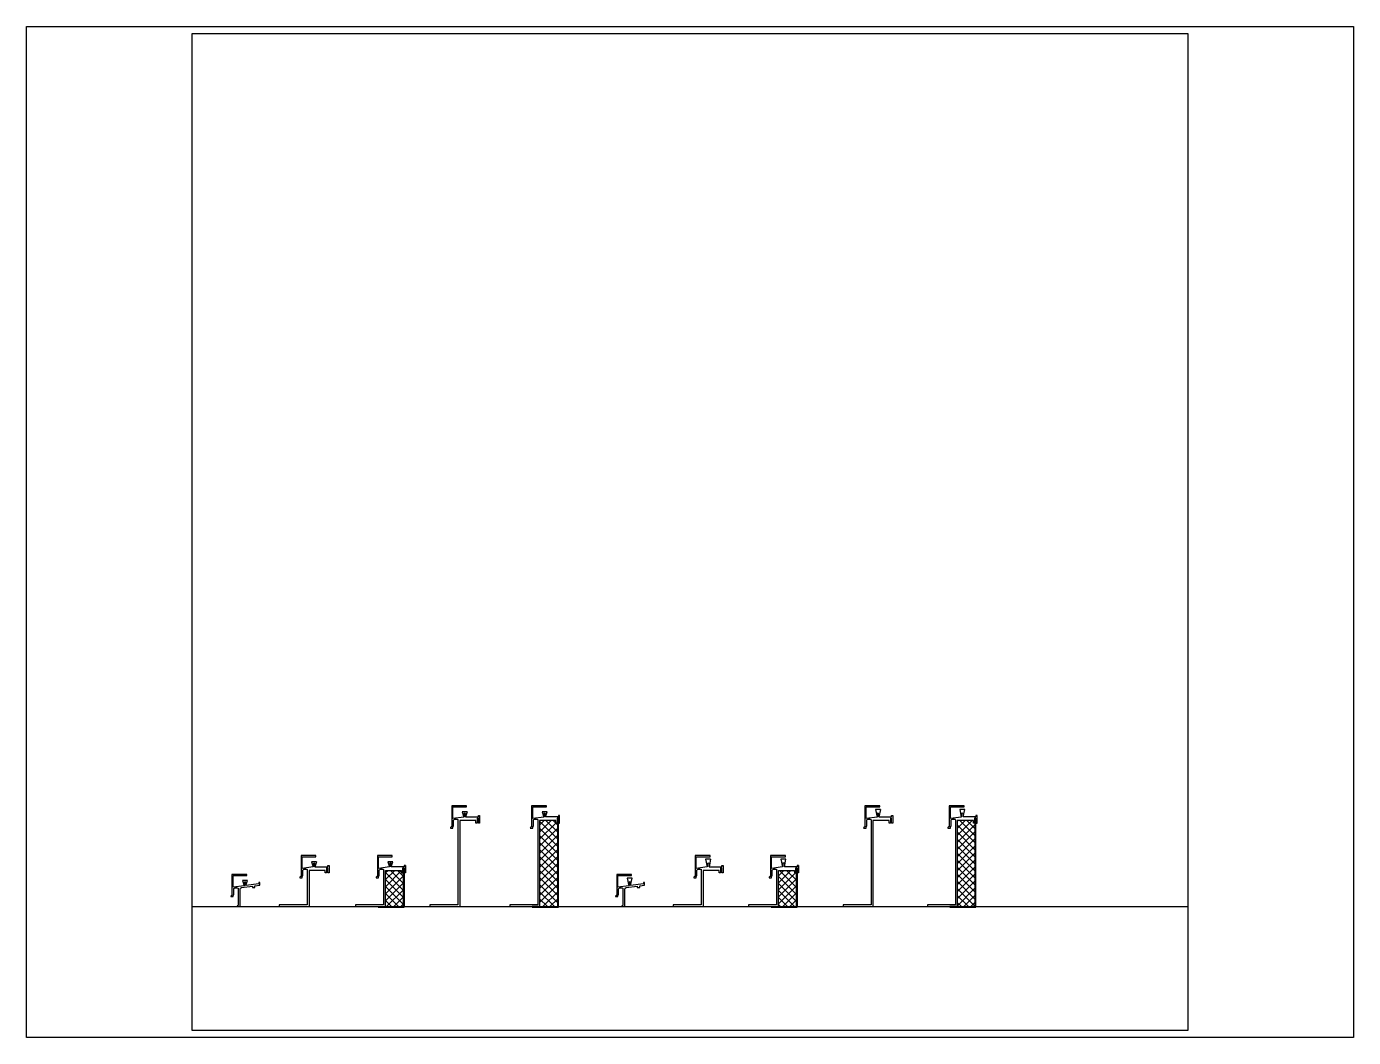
# Paper-space layout 'Layout1' of a CAD drawing. Header units: inches. Extents: x 1.05 to 9.45, y 0.8 to 7.2.
# The model-space entities are those that its viewports show. They can reach past a viewport. Long polylines and large blocks are cut down to what shows.
import ezdxf

# ---------------------------------------------------------------- set-up
doc = ezdxf.new("R2010")
doc.units = ezdxf.units.IN
doc.header["$MEASUREMENT"] = 0
for name, color, linetype in [('FINE', 70, 'Continuous'), ('HATCH', 170, 'Continuous'), ('THIN', 151, 'Continuous')]:
    doc.layers.add(name, color=color, linetype=linetype)

# ---------------------------------------------------------------- blocks, each defined once
blk = doc.blocks.new('AecDtl_skydfm1')
at = {"layer": 'FINE'}
for points in [[(0.75, 2.61), (0.25, 2.61), (0.41, 2.08), (-0.69, 1.95), (-0.69, 3.11), (0.69, 3.11)], [(-0.48, 1.85), (-0.48, 1.97)], [(-0.35, 1.86), (-0.35, 1.99)]]:
    blk.add_lwpolyline(points, dxfattribs=at)
blk.add_lwpolyline([(0.59, 2.11), (0.59, 2.39, 1), (0.41, 2.39), (0.41, 2.08)], format="xyb", dxfattribs=at)
at = {"layer": 'THIN'}
blk.add_lwpolyline([(0.69, 3.11), (0.69, 3.23), (-0.81, 3.23), (-0.81, 1.12, 0.414214), (-0.94, 1), (-0.69, 1), (-0.69, 1.19), (-0.62, 1.19), (-0.62, 1.77, -0.378242), (-0.57, 1.84), (-0.26, 1.87, -0.451123), (-0.19, 1.81), (-0.19, 0.12, 0.414214), (-0.31, 0), (0, 0), (0, 1.74, -0.378242), (0.16, 1.93), (1.25, 2.06), (1.25, 1.91), (1.5, 1.91), (1.5, 2.09), (2, 2.16), (2, 2.41), (1.87, 2.41), (1.87, 2.27), (0.59, 2.11), (0.75, 2.61)], format="xyb", dxfattribs=at)
blk = doc.blocks.new('AecDtl_skydfm2')
at = {"layer": 'FINE'}
for points in [[(0.75, 4.5), (0.25, 4.5), (0.41, 3.98), (-0.69, 3.84), (-0.69, 5), (0.69, 5)], [(-0.48, 3.74), (-0.48, 3.87)], [(-0.35, 3.76), (-0.35, 3.88)]]:
    blk.add_lwpolyline(points, dxfattribs=at)
blk.add_lwpolyline([(0.59, 4), (0.59, 4.28, 1), (0.41, 4.28), (0.41, 3.98)], format="xyb", dxfattribs=at)
at = {"layer": 'THIN'}
blk.add_lwpolyline([(0.69, 5), (0.69, 5.12), (-0.81, 5.12), (-0.81, 3.02, 0.414214), (-0.94, 2.89), (-0.69, 2.89), (-0.69, 3.08), (-0.62, 3.08), (-0.62, 3.67, -0.378242), (-0.57, 3.73), (-0.26, 3.77, -0.451123), (-0.19, 3.71), (-0.19, 0.19)], format="xyb", dxfattribs=at)
for points in [[(0.75, 4.5), (0.59, 4), (1.88, 4), (1.88, 4.14), (2, 4.14), (2, 3.39), (1.88, 3.39), (1.88, 3.88), (1.75, 3.88), (1.75, 3.39), (1.62, 3.39), (1.62, 3.64), (0, 3.64), (0, 0)], [(-0.19, 0.19), (-3, 0.19), (-3, 0), (0, 0)]]:
    blk.add_lwpolyline(points, dxfattribs=at)
blk = doc.blocks.new('AecDtl_skydfm3')
at = {"layer": 'HATCH'}
h = blk.add_hatch(dxfattribs=at)
h.set_pattern_fill('ANSI37', color=256, scale=4, style=0)
h.set_pattern_definition([(45, (-19.4529, -12.46345), (-0.353553, 0.353553), []), (135, (-19.4529, -12.46345), (-0.353553, -0.353553), [])])
h.paths.add_polyline_path([(1.81, 3.39), (1.75, 3.39), (1.62, 3.39), (1.62, 3.64), (0, 3.64), (0, 0), (1.81, 0)])
at = {"layer": 'FINE'}
for p, q in [((0.41, 4.28), (0.41, 3.98)), ((0.59, 4), (0.59, 4.28))]:
    blk.add_line(p, q, dxfattribs=at)
for points in [[(0.75, 4.5), (0.25, 4.5), (0.41, 3.98), (-0.69, 3.84), (-0.69, 5), (0.69, 5)], [(-0.74, 0), (0, 0), (0, 3.64), (1.62, 3.64), (1.62, 3.39), (1.75, 3.39), (1.75, 3.88), (1.88, 3.88), (1.88, 3.39)], [(-0.48, 3.74), (-0.48, 3.87)], [(-0.35, 3.76), (-0.35, 3.88)], [(0, 0), (1.81, 0), (1.81, 3.81)]]:
    blk.add_lwpolyline(points, dxfattribs=at)
blk.add_arc((0.5, 4.28), 0.0938, 0, 180, dxfattribs=at)
at = {"layer": 'THIN'}
for p, q in [((0.59, 4), (0.75, 4.5)), ((1.88, 4), (0.59, 4)), ((1.88, 4.14), (1.88, 4)), ((2, 4.14), (1.88, 4.14)), ((2, 4.14), (2, 3.39)), ((2, 3.39), (1.88, 3.39)), ((1.88, 3.39), (1.88, -0.06))]:
    blk.add_line(p, q, dxfattribs=at)
blk.add_lwpolyline([(0.69, 5), (0.69, 5.13), (-0.81, 5.13), (-0.81, 3.02, 0.414214), (-0.94, 2.89), (-0.69, 2.89), (-0.69, 3.08), (-0.62, 3.08), (-0.62, 3.67, -0.378242), (-0.57, 3.73), (-0.26, 3.77, -0.451123), (-0.19, 3.71), (-0.19, 0.19), (-3, 0.19), (-3, 0), (-0.74, 0), (-0.74, -0.06), (1.88, -0.06)], format="xyb", dxfattribs=at)
blk = doc.blocks.new('AecDtl_skydfm4')
at = {"layer": 'FINE'}
for points in [[(0.75, 9.5), (0.25, 9.5), (0.41, 8.98), (-0.69, 8.84), (-0.69, 10), (0.69, 10)], [(-0.48, 8.74), (-0.48, 8.87)], [(-0.35, 8.76), (-0.35, 8.88)]]:
    blk.add_lwpolyline(points, dxfattribs=at)
blk.add_lwpolyline([(0.59, 9), (0.59, 9.28, 1), (0.41, 9.28), (0.41, 8.98)], format="xyb", dxfattribs=at)
at = {"layer": 'THIN'}
blk.add_lwpolyline([(0.69, 10), (0.69, 10.12), (-0.81, 10.12), (-0.81, 8.02, 0.414214), (-0.94, 7.89), (-0.69, 7.89), (-0.69, 8.08), (-0.62, 8.08), (-0.62, 8.67, -0.378242), (-0.57, 8.73), (-0.26, 8.77, -0.451123), (-0.19, 8.71), (-0.19, 0.19), (-3, 0.19), (-3, 0), (0, 0)], format="xyb", dxfattribs=at)
blk.add_lwpolyline([(0.75, 9.5), (0.59, 9), (1.88, 9), (1.88, 9.14), (2, 9.14), (2, 8.39), (1.88, 8.39), (1.88, 8.88), (1.75, 8.88), (1.75, 8.39), (1.62, 8.39), (1.62, 8.64), (0, 8.64), (0, 0)], dxfattribs=at)
blk = doc.blocks.new('AecDtl_skydfm5')
at = {"layer": 'HATCH'}
h = blk.add_hatch(dxfattribs=at)
h.set_pattern_fill('ANSI37', color=256, scale=4, style=0)
h.set_pattern_definition([(45, (-34.89804, -12.46345), (-0.3535534, 0.3535534), []), (135, (-34.89804, -12.46345), (-0.3535534, -0.3535534), [])])
h.paths.add_polyline_path([(1.81, 8.39), (1.75, 8.39), (1.62, 8.39), (1.62, 8.64), (0, 8.64), (0, 0), (1.81, 0)])
at = {"layer": 'FINE'}
for points in [[(0.75, 9.5), (0.25, 9.5), (0.41, 8.98), (-0.69, 8.84), (-0.69, 10), (0.69, 10)], [(1.88, 8.39), (1.88, 8.87), (1.75, 8.87), (1.75, 8.39), (1.62, 8.39), (1.62, 8.64), (0, 8.64), (0, 0), (-0.74, 0)], [(-0.48, 8.74), (-0.48, 8.87)], [(-0.35, 8.76), (-0.35, 8.88)], [(0, 0), (1.81, 0), (1.81, 8.81)]]:
    blk.add_lwpolyline(points, dxfattribs=at)
blk.add_lwpolyline([(0.59, 9), (0.59, 9.28, 1), (0.41, 9.28), (0.41, 8.98)], format="xyb", dxfattribs=at)
at = {"layer": 'THIN'}
blk.add_lwpolyline([(0.69, 10), (0.69, 10.12), (-0.81, 10.12), (-0.81, 8.02, 0.414214), (-0.94, 7.89), (-0.69, 7.89), (-0.69, 8.08), (-0.62, 8.08), (-0.62, 8.67, -0.378242), (-0.57, 8.73), (-0.26, 8.77, -0.451123), (-0.19, 8.71), (-0.19, 0.19), (-3, 0.19), (-3, 0), (-0.74, 0), (-0.74, -0.06), (1.88, -0.06), (1.88, 8.39), (2, 8.39), (2, 9.14), (1.88, 9.14), (1.88, 9), (0.59, 9), (0.75, 9.5)], format="xyb", dxfattribs=at)
blk = doc.blocks.new('AecDtl_skysfm1')
at = {"layer": 'FINE'}
for points in [[(0.75, 2.86), (0.25, 2.86), (0.41, 2.08), (-0.69, 1.95), (-0.69, 3.11), (0.69, 3.11)], [(-0.48, 1.85), (-0.48, 1.97)], [(-0.35, 1.86), (-0.35, 1.99)]]:
    blk.add_lwpolyline(points, dxfattribs=at)
blk.add_lwpolyline([(0.59, 2.11), (0.59, 2.39, 1), (0.41, 2.39), (0.41, 2.08)], format="xyb", dxfattribs=at)
at = {"layer": 'THIN'}
blk.add_lwpolyline([(0.69, 3.11), (0.69, 3.23), (-0.81, 3.23), (-0.81, 1.12, 0.414214), (-0.94, 1), (-0.69, 1), (-0.69, 1.19), (-0.62, 1.19), (-0.62, 1.77, -0.378242), (-0.57, 1.84), (-0.26, 1.87, -0.451123), (-0.19, 1.81), (-0.19, 0.12, 0.414214), (-0.31, 0), (0, 0), (0, 1.74, -0.378242), (0.16, 1.93), (1.25, 2.06), (1.25, 1.91), (1.5, 1.91), (1.5, 2.09), (2, 2.16), (2, 2.41), (1.87, 2.41), (1.87, 2.27), (0.59, 2.11), (0.75, 2.86)], format="xyb", dxfattribs=at)
blk = doc.blocks.new('AecDtl_skysfm2')
at = {"layer": 'FINE'}
for points in [[(0.75, 4.75), (0.25, 4.75), (0.41, 3.98), (-0.69, 3.84), (-0.69, 5), (0.69, 5)], [(-0.48, 3.74), (-0.48, 3.87)], [(-0.35, 3.76), (-0.35, 3.88)]]:
    blk.add_lwpolyline(points, dxfattribs=at)
blk.add_lwpolyline([(0.59, 4), (0.59, 4.28, 1), (0.41, 4.28), (0.41, 3.98)], format="xyb", dxfattribs=at)
at = {"layer": 'THIN'}
blk.add_lwpolyline([(0.69, 5), (0.69, 5.12), (-0.81, 5.12), (-0.81, 3.02, 0.414214), (-0.94, 2.89), (-0.69, 2.89), (-0.69, 3.08), (-0.62, 3.08), (-0.62, 3.67, -0.378242), (-0.57, 3.73), (-0.26, 3.77, -0.451123), (-0.19, 3.71), (-0.19, 0.19)], format="xyb", dxfattribs=at)
for points in [[(0.75, 4.75), (0.59, 4), (1.88, 4), (1.88, 4.14), (2, 4.14), (2, 3.39), (1.88, 3.39), (1.88, 3.88), (1.75, 3.88), (1.75, 3.39), (1.62, 3.39), (1.62, 3.64), (0, 3.64), (0, 0)], [(-0.19, 0.19), (-3, 0.19), (-3, 0), (0, 0)]]:
    blk.add_lwpolyline(points, dxfattribs=at)
blk = doc.blocks.new('AecDtl_skysfm3')
at = {"layer": 'HATCH'}
h = blk.add_hatch(dxfattribs=at)
h.set_pattern_fill('ANSI37', color=256, scale=4, style=0)
h.set_pattern_definition([(45, (-58.8873, -12.46345), (-0.3535534, 0.3535534), []), (135, (-58.8873, -12.46345), (-0.3535534, -0.3535534), [])])
h.paths.add_polyline_path([(1.81, 3.39), (1.75, 3.39), (1.62, 3.39), (1.62, 3.64), (0, 3.64), (0, 0), (1.81, 0)])
at = {"layer": 'FINE'}
for p, q in [((0.41, 4.28), (0.41, 3.98)), ((0.59, 4), (0.59, 4.28))]:
    blk.add_line(p, q, dxfattribs=at)
for points in [[(0.75, 4.75), (0.25, 4.75), (0.41, 3.98), (-0.69, 3.84), (-0.69, 5), (0.69, 5)], [(-0.74, 0), (0, 0), (0, 3.64), (1.62, 3.64), (1.62, 3.39), (1.75, 3.39), (1.75, 3.88), (1.88, 3.88), (1.88, 3.39)], [(-0.48, 3.74), (-0.48, 3.87)], [(-0.35, 3.76), (-0.35, 3.88)], [(0, 0), (1.81, 0), (1.81, 3.81)]]:
    blk.add_lwpolyline(points, dxfattribs=at)
blk.add_arc((0.5, 4.28), 0.0938, 0, 180, dxfattribs=at)
at = {"layer": 'THIN'}
for p, q in [((0.59, 4), (0.75, 4.75)), ((1.88, 4), (0.59, 4)), ((2, 4.14), (1.88, 4.14)), ((1.88, 4.14), (1.88, 4)), ((2, 4.14), (2, 3.39)), ((1.88, 3.39), (1.88, -0.06)), ((2, 3.39), (1.88, 3.39))]:
    blk.add_line(p, q, dxfattribs=at)
blk.add_lwpolyline([(0.69, 5), (0.69, 5.12), (-0.81, 5.12), (-0.81, 3.02, 0.414214), (-0.94, 2.89), (-0.69, 2.89), (-0.69, 3.08), (-0.62, 3.08), (-0.62, 3.67, -0.378242), (-0.57, 3.73), (-0.26, 3.77, -0.451123), (-0.19, 3.71), (-0.19, 0.19), (-3, 0.19), (-3, 0), (-0.74, 0), (-0.74, -0.06), (1.88, -0.06)], format="xyb", dxfattribs=at)
blk = doc.blocks.new('AecDtl_skysfm4')
at = {"layer": 'FINE'}
for points in [[(0.75, 9.75), (0.25, 9.75), (0.41, 8.98), (-0.69, 8.84), (-0.69, 10), (0.69, 10)], [(-0.48, 8.74), (-0.48, 8.87)], [(-0.35, 8.76), (-0.35, 8.88)]]:
    blk.add_lwpolyline(points, dxfattribs=at)
blk.add_lwpolyline([(0.59, 9), (0.59, 9.28, 1), (0.41, 9.28), (0.41, 8.98)], format="xyb", dxfattribs=at)
at = {"layer": 'THIN'}
blk.add_lwpolyline([(0.69, 10), (0.69, 10.12), (-0.81, 10.12), (-0.81, 8.02, 0.414214), (-0.94, 7.89), (-0.69, 7.89), (-0.69, 8.08), (-0.62, 8.08), (-0.62, 8.67, -0.378242), (-0.57, 8.73), (-0.26, 8.77, -0.451123), (-0.19, 8.71), (-0.19, 0.19), (-3, 0.19), (-3, 0), (0, 0)], format="xyb", dxfattribs=at)
blk.add_lwpolyline([(0.75, 9.75), (0.59, 9), (1.88, 9), (1.88, 9.14), (2, 9.14), (2, 8.39), (1.88, 8.39), (1.88, 8.88), (1.75, 8.88), (1.75, 8.39), (1.62, 8.39), (1.62, 8.64), (0, 8.64), (0, 0)], dxfattribs=at)
blk = doc.blocks.new('AecDtl_skysfm5')
at = {"layer": 'HATCH'}
h = blk.add_hatch(dxfattribs=at)
h.set_pattern_fill('ANSI37', color=256, scale=4, style=0)
h.set_pattern_definition([(45, (-76.7971, -12.46345), (-0.3535534, 0.3535534), []), (135, (-76.7971, -12.46345), (-0.3535534, -0.3535534), [])])
h.paths.add_polyline_path([(1.81, 8.39), (1.75, 8.39), (1.62, 8.39), (1.62, 8.64), (0, 8.64), (0, 0), (1.81, 0)])
at = {"layer": 'FINE'}
for points in [[(0.75, 9.75), (0.25, 9.75), (0.41, 8.98), (-0.69, 8.84), (-0.69, 10), (0.69, 10)], [(1.88, 8.39), (1.88, 8.87), (1.75, 8.87), (1.75, 8.39), (1.62, 8.39), (1.62, 8.64), (0, 8.64), (0, 0), (-0.74, 0)], [(-0.48, 8.74), (-0.48, 8.87)], [(-0.35, 8.76), (-0.35, 8.88)], [(0, 0), (1.81, 0), (1.81, 8.81)]]:
    blk.add_lwpolyline(points, dxfattribs=at)
blk.add_lwpolyline([(0.59, 9), (0.59, 9.28, 1), (0.41, 9.28), (0.41, 8.98)], format="xyb", dxfattribs=at)
at = {"layer": 'THIN'}
blk.add_lwpolyline([(0.69, 10), (0.69, 10.12), (-0.81, 10.12), (-0.81, 8.02, 0.414214), (-0.94, 7.89), (-0.69, 7.89), (-0.69, 8.08), (-0.62, 8.08), (-0.62, 8.67, -0.378242), (-0.57, 8.73), (-0.26, 8.77, -0.451123), (-0.19, 8.71), (-0.19, 0.19), (-3, 0.19), (-3, 0), (-0.74, 0), (-0.74, -0.06), (1.88, -0.06), (1.88, 8.39), (2, 8.39), (2, 9.14), (1.88, 9.14), (1.88, 9), (0.59, 9), (0.75, 9.75)], format="xyb", dxfattribs=at)

msp = doc.modelspace()

# ---------------------------------------------------------------- linework, layer by layer
msp.add_line((0, 12.4), (100, 12.4))
msp.add_lwpolyline([(0, 0), (100, 0), (100, 100), (0, 100)], close=True)

# ---------------------------------------------------------------- block references
for name, p in [('AecDtl_skydfm4', (26.89, 12.4)), ('AecDtl_skydfm5', (34.91, 12.4)), ('AecDtl_skysfm4', (68.36, 12.4)), ('AecDtl_skysfm5', (76.82, 12.4)), ('AecDtl_skydfm2', (11.77, 12.4)), ('AecDtl_skydfm3', (19.43, 12.4)), ('AecDtl_skysfm2', (51.32, 12.4)), ('AecDtl_skysfm3', (58.88, 12.4)), ('AecDtl_skydfm1', (4.84, 12.4)), ('AecDtl_skysfm1', (43.45, 12.4))]:
    msp.add_blockref(name, p)

psp = doc.layouts.get("Layout1")

# ---------------------------------------------------------------- linework, layer by layer
psp.add_lwpolyline([(1.05, 0.8), (1.05, 7.2), (9.45, 7.2), (9.45, 0.8)], close=True)

# ---------------------------------------------------------------- viewports
at = {"layer": '0'}
psp.add_viewport(center=(5.25, 4), size=(8.4, 6.4), view_center_point=(50, 50), view_height=101.466993, dxfattribs=at)

doc.saveas('drawing.dxf')
